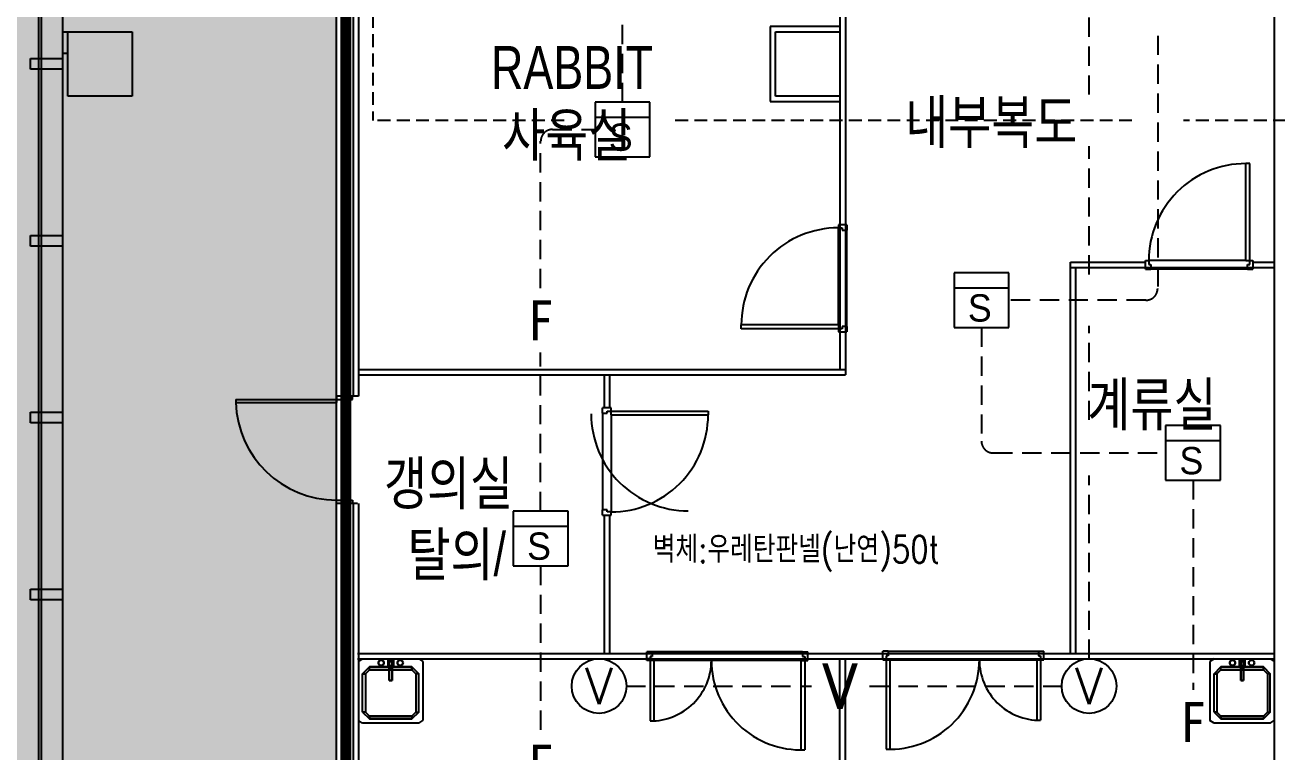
# Model space of a CAD drawing. Header units: millimetres. Extents: x 1710 to 94914, y 1329 to 63037.
# Drawn here: x 59281 to 70956, y 12674 to 19457 of the extents above; entities that cross this region are included whole.
import ezdxf
from ezdxf.enums import TextEntityAlignment as Align

# ---------------------------------------------------------------- set-up
doc = ezdxf.new("R2010")
doc.units = ezdxf.units.MM
doc.header["$LTSCALE"] = 120
doc.linetypes.add('HIDDENX2', pattern=[0.75, 0.5, -0.25])
for name, color, linetype in [('5구역', 231, 'Continuous'), ('ARCH', 9, 'Continuous'), ('DET', 2, 'Continuous'), ('DET-S', 2, 'Continuous'), ('fire', 2, 'Continuous'), ('fire-l', 4, 'Continuous'), ('STROBE', 1, 'Continuous'), ('공사제외', 5, 'Continuous'), ('동물실', 9, 'Continuous')]:
    doc.layers.add(name, color=color, linetype=linetype)
doc.styles.add('GHD', font='')
doc.styles.add('ghs', font='')
doc.styles.add('SIMPLEX', font='SIMPLEX.shx', dxfattribs={"bigfont": 'whgtxt.shx'})
doc.styles.get("Standard").update_dxf_attribs({"font": 'SIMPLEX.shx'})
doc.styles.add('SUKWOO', font='malgun.ttf')
doc.styles.add('돋움', font='')
doc.styles.get('GHD').set_extended_font_data('Dotum')
doc.styles.get('ghs').set_extended_font_data('Dotum')
doc.styles.get('돋움').set_extended_font_data('DotumChe')

# ---------------------------------------------------------------- blocks, each defined once
blk = doc.blocks.new('SINK')
at = {"layer": '동물실'}
for p, q in [((0, 262), (25, 300)), ((0, 262), (0, -262)), ((25, 300), (575, 300)), ((76, 198), (140, 262)), ((140, 262), (76, 198)), ((140, 236), (102, 198)), ((102, 198), (140, 236)), ((498, 262), (140, 262)), ((140, 262), (140, 236)), ((498, 262), (140, 262)), ((140, 236), (140, 262)), ((140, 236), (498, 236)), ((140, 236), (498, 236)), ((498, 262), (562, 198)), ((498, 236), (498, 262)), ((498, 262), (562, 198)), ((498, 236), (498, 262)), ((498, 236), (536, 198)), ((536, 198), (498, 236)), ((600, 262), (575, 300)), ((600, -262), (600, 262)), ((76, -198), (76, 198)), ((102, 198), (76, 198)), ((76, 198), (76, -198)), ((102, 198), (76, 198)), ((102, 198), (102, -198)), ((102, -198), (102, 198)), ((536, -198), (536, 198)), ((562, 198), (536, 198)), ((536, 198), (536, -198)), ((536, 198), (562, 198)), ((562, 198), (562, -198)), ((562, -198), (562, 198)), ((13, 89), (14, 96)), ((14, 96), (13, 89)), ((13, 89), (14, 96)), ((14, 96), (13, 89)), ((14, 82), (13, 89)), ((13, 89), (14, 82)), ((14, 82), (13, 89)), ((13, 89), (14, 82)), ((25, 13), (13, 25)), ((13, 25), (13, -25)), ((76, 25), (13, 25)), ((25, 13), (13, 25)), ((14, 96), (16, 102)), ((16, 102), (14, 96)), ((14, 96), (16, 102)), ((16, 102), (14, 96)), ((16, 76), (14, 82)), ((14, 82), (16, 76)), ((16, 76), (14, 82)), ((14, 82), (16, 76)), ((16, 102), (20, 107)), ((20, 107), (16, 102)), ((16, 102), (20, 107)), ((20, 107), (16, 102)), ((20, 71), (16, 76)), ((16, 76), (20, 71)), ((20, 71), (16, 76)), ((16, 76), (20, 71)), ((20, 107), (25, 111)), ((25, 111), (20, 107)), ((20, 107), (25, 111)), ((25, 111), (20, 107)), ((25, 67), (20, 71)), ((20, 71), (25, 67)), ((25, 67), (20, 71)), ((20, 71), (25, 67)), ((25, 111), (32, 114)), ((32, 114), (25, 111)), ((25, 111), (32, 114)), ((32, 114), (25, 111)), ((32, 64), (25, 67)), ((25, 67), (32, 64)), ((32, 64), (25, 67)), ((25, 67), (32, 64)), ((25, 13), (25, -13)), ((89, 13), (25, 13)), ((25, 13), (25, -13)), ((25, 13), (64, 13)), ((89, 13), (25, 13)), ((32, 114), (38, 115)), ((38, 115), (32, 114)), ((32, 114), (38, 115)), ((38, 115), (32, 114)), ((38, 64), (32, 64)), ((32, 64), (38, 64)), ((38, 64), (32, 64)), ((32, 64), (38, 64)), ((38, 115), (45, 114)), ((45, 114), (38, 115)), ((38, 115), (45, 114)), ((45, 114), (38, 115)), ((38, 64), (45, 64)), ((45, 64), (38, 64)), ((38, 64), (45, 64)), ((45, 64), (38, 64)), ((45, 114), (51, 111)), ((51, 111), (45, 114)), ((45, 114), (51, 111)), ((51, 111), (45, 114)), ((51, 67), (45, 64)), ((45, 64), (51, 67)), ((51, 67), (45, 64)), ((45, 64), (51, 67)), ((51, 111), (56, 107)), ((56, 107), (51, 111)), ((51, 111), (56, 107)), ((56, 107), (51, 111)), ((56, 71), (51, 67)), ((51, 67), (56, 71)), ((56, 71), (51, 67)), ((51, 67), (56, 71)), ((56, 107), (60, 102)), ((60, 102), (56, 107)), ((56, 107), (60, 102)), ((60, 102), (56, 107)), ((60, 76), (56, 71)), ((56, 71), (60, 76)), ((60, 76), (56, 71)), ((56, 71), (60, 76)), ((60, 102), (63, 96)), ((63, 96), (60, 102)), ((60, 102), (63, 96)), ((63, 96), (60, 102)), ((63, 82), (60, 76)), ((60, 76), (63, 82)), ((63, 82), (60, 76)), ((60, 76), (63, 82)), ((63, 96), (64, 89)), ((64, 89), (63, 96)), ((63, 96), (64, 89)), ((64, 89), (63, 96)), ((64, 89), (63, 82)), ((63, 82), (64, 89)), ((64, 89), (63, 82)), ((63, 82), (64, 89)), ((76, 25), (64, 13)), ((64, 13), (76, 25)), ((64, 13), (64, -13)), ((102, 13), (64, 13)), ((64, 13), (64, -13)), ((102, 13), (64, 13)), ((76, -25), (76, 25)), ((89, 13), (204, 13)), ((89, -13), (89, 13)), ((89, -13), (89, 13)), ((89, 13), (102, 13)), ((102, 13), (89, 13)), ((89, 13), (204, 13)), ((102, 13), (204, 13)), ((102, 13), (102, -13)), ((102, -13), (102, 13)), ((204, 13), (102, 13)), ((204, 13), (204, -13)), ((204, 13), (204, -13)), ((204, -13), (204, 13)), ((204, 13), (204, -13)), ((25, -13), (13, -25)), ((25, -13), (13, -25)), ((13, -25), (76, -25)), ((13, -89), (14, -82)), ((14, -82), (13, -89)), ((13, -89), (14, -82)), ((14, -82), (13, -89)), ((14, -96), (13, -89)), ((13, -89), (14, -96)), ((14, -96), (13, -89)), ((13, -89), (14, -96)), ((14, -82), (16, -76)), ((16, -76), (14, -82)), ((14, -82), (16, -76)), ((16, -76), (14, -82)), ((16, -102), (14, -96)), ((14, -96), (16, -102)), ((16, -102), (14, -96)), ((14, -96), (16, -102)), ((16, -76), (20, -71)), ((20, -71), (16, -76)), ((16, -76), (20, -71)), ((20, -71), (16, -76)), ((20, -107), (16, -102)), ((16, -102), (20, -107)), ((20, -107), (16, -102)), ((16, -102), (20, -107)), ((20, -71), (25, -67)), ((25, -67), (20, -71)), ((20, -71), (25, -67)), ((25, -67), (20, -71)), ((25, -111), (20, -107)), ((20, -107), (25, -111)), ((25, -111), (20, -107)), ((20, -107), (25, -111)), ((25, -13), (89, -13)), ((25, -13), (64, -13)), ((89, -13), (25, -13)), ((25, -67), (32, -64)), ((32, -64), (25, -67)), ((25, -67), (32, -64)), ((32, -64), (25, -67)), ((32, -114), (25, -111)), ((25, -111), (32, -114)), ((32, -114), (25, -111)), ((25, -111), (32, -114)), ((32, -64), (38, -64)), ((38, -64), (32, -64)), ((32, -64), (38, -64)), ((38, -64), (32, -64)), ((38, -115), (32, -114)), ((32, -114), (38, -115)), ((38, -115), (32, -114)), ((32, -114), (38, -115)), ((38, -64), (45, -64)), ((45, -64), (38, -64)), ((38, -64), (45, -64)), ((45, -64), (38, -64)), ((45, -114), (38, -115)), ((38, -115), (45, -114)), ((45, -114), (38, -115)), ((38, -115), (45, -114)), ((45, -64), (51, -67)), ((51, -67), (45, -64)), ((45, -64), (51, -67)), ((51, -67), (45, -64)), ((51, -111), (45, -114)), ((45, -114), (51, -111)), ((51, -111), (45, -114)), ((45, -114), (51, -111)), ((51, -67), (56, -71)), ((56, -71), (51, -67)), ((51, -67), (56, -71)), ((56, -71), (51, -67)), ((56, -107), (51, -111)), ((51, -111), (56, -107)), ((56, -107), (51, -111)), ((51, -111), (56, -107)), ((56, -71), (60, -76)), ((60, -76), (56, -71)), ((56, -71), (60, -76)), ((60, -76), (56, -71)), ((60, -102), (56, -107)), ((56, -107), (60, -102)), ((60, -102), (56, -107)), ((56, -107), (60, -102)), ((60, -76), (63, -82)), ((63, -82), (60, -76)), ((60, -76), (63, -82)), ((63, -82), (60, -76)), ((63, -96), (60, -102)), ((60, -102), (63, -96)), ((63, -96), (60, -102)), ((60, -102), (63, -96)), ((63, -82), (64, -89)), ((63, -82), (64, -89)), ((64, -89), (63, -82)), ((63, -82), (64, -89)), ((64, -89), (63, -96)), ((63, -96), (64, -89)), ((64, -89), (63, -96)), ((63, -96), (64, -89)), ((64, -13), (76, -25)), ((76, -25), (64, -13)), ((64, -13), (102, -13)), ((64, -13), (102, -13)), ((204, -13), (89, -13)), ((102, -13), (89, -13)), ((89, -13), (204, -13)), ((102, -13), (89, -13)), ((204, -13), (102, -13)), ((204, -13), (102, -13)), ((140, -262), (76, -198)), ((76, -198), (102, -198)), ((76, -198), (140, -262)), ((102, -198), (76, -198)), ((102, -198), (140, -236)), ((140, -236), (102, -198)), ((562, -198), (498, -262)), ((498, -236), (536, -198)), ((498, -262), (562, -198)), ((536, -198), (498, -236)), ((536, -198), (562, -198)), ((536, -198), (562, -198)), ((0, -262), (25, -300)), ((25, -300), (575, -300)), ((140, -236), (498, -236)), ((140, -262), (140, -236)), ((140, -236), (498, -236)), ((140, -262), (140, -236)), ((498, -262), (140, -262)), ((498, -262), (140, -262)), ((498, -236), (498, -262)), ((498, -236), (498, -262)), ((600, -262), (575, -300))]:
    blk.add_line(p, q, dxfattribs=at)
blk = doc.blocks.new('e-01')
at = {"layer": 'DET'}
for p, q in [((1.5, 1.5), (-1.5, 1.5)), ((-1.5, 1.5), (-1.5, -1.5)), ((1.5, -1.5), (1.5, 1.5)), ((1.5, 0.66), (-1.5, 0.66))]:
    blk.add_line(p, q, dxfattribs=at)
at = {"layer": 'DET-S'}
blk.add_line((-1.5, -1.5), (1.5, -1.5), dxfattribs=at)
at = {"layer": 'DET', "color": 1, "style": 'ghs'}
blk.add_text('S', height=1.5, dxfattribs=at).set_placement((-0.745, -1.172))
blk = doc.blocks.new('e-07')
at = {"layer": 'fire'}
blk.add_circle((0, 1.5), 1.5, dxfattribs=at)
at = {"layer": 'STROBE'}
blk.add_line((0, 3), (0, 2.99), dxfattribs=at)
at = {"layer": 'fire', "color": 1}
blk.add_text('V', height=2, dxfattribs=at).set_placement((0, 1.5), align=Align.MIDDLE)

msp = doc.modelspace()

# ---------------------------------------------------------------- hatches: boundary and pattern name
at = {"layer": '공사제외', "linetype": 'Continuous'}
msp.add_hatch(color=253, dxfattribs=at).paths.add_polyline_path([(62181.3, 21344.2), (59407.3, 21344.2), (59407.3, 27466.1), (57559.8, 27132.4), (57559.9, 8802), (62181.3, 8802)])

# ---------------------------------------------------------------- linework, layer by layer
at = {"layer": '5구역', "linetype": 'Continuous', "const_width": 100, "elevation": 0}
msp.add_lwpolyline([(62781.3, 21444.2), (62781.3, 24501.6), (71134.5, 24504.2), (71134.5, 8794.3), (62272.8, 8794.3), (62272.8, 21444.2), (62781.3, 21444.2)], dxfattribs=at)
at = {"layer": 'ARCH', "color": 9}
for p, q in [((59631.3, 27341.6, 0), (59631.3, 6503.9, 0)), ((59631.3, 27341.6, 0), (59631.3, 6503.9, 0)), ((59407.3, 27292.8, 0), (59407.3, 6503.9, 0)), ((59407.3, 27292.8, 0), (59407.3, 6503.9, 0)), ((59431.3, 27298, 0), (59431.3, 6503.9, 0)), ((59431.3, 27298, 0), (59431.3, 6503.9, 0)), ((70931.3, 24504.2, 0), (70931.3, 8894.3, 0)), ((62181.3, 21344.2, 0), (62181.3, 15994.2, 0)), ((62341.3, 21284.2, 0), (62341.3, 15994.2, 0)), ((62391.3, 21234.2, 0), (62391.3, 15994.2, 0)), ((66881.3, 21234.2, 0), (66881.3, 19394.2, 0)), ((66931.3, 21234.2, 0), (66931.3, 19394.2, 0)), ((59631.3, 19394.2, 0), (59681.3, 19394.2, 0)), ((59681.3, 19394.2, 0), (60281.3, 19394.2, 0)), ((59681.3, 18794.2, 0), (59681.3, 19394.2, 0)), ((60281.3, 19394.2, 0), (60281.3, 18794.2, 0)), ((66881.3, 19444.2, 0), (66231.3, 19444.2, 0)), ((66231.3, 19444.2, 0), (66231.3, 18744.2, 0)), ((66281.3, 19394.2, 0), (66881.3, 19394.2, 0)), ((66281.3, 18794.2, 0), (66281.3, 19394.2, 0)), ((66281.3, 19394.2, 0), (66881.3, 19394.2, 0)), ((66281.3, 18794.2, 0), (66281.3, 19394.2, 0)), ((66881.3, 19394.2, 0), (66881.3, 18794.2, 0)), ((66881.3, 19394.2, 0), (66881.3, 18794.2, 0)), ((66931.3, 19394.2, 0), (66931.3, 16194.2, 0)), ((59631.3, 19194.2, 0), (59681.3, 19194.2, 0)), ((59331.3, 19044.1, 0), (59331.3, 19144.1, 0)), ((59331.3, 19144.1, 0), (59631.3, 19144.1, 0)), ((59631.3, 19044.1, 0), (59331.3, 19044.1, 0)), ((59631.3, 19144.1, 0), (59631.3, 19044.1, 0)), ((60281.3, 18794.2, 0), (59681.3, 18794.2, 0)), ((66231.3, 18744.2, 0), (66881.3, 18744.2, 0)), ((66881.3, 18794.2, 0), (66281.3, 18794.2, 0)), ((66881.3, 18794.2, 0), (66281.3, 18794.2, 0)), ((66881.3, 18794.2, 0), (66881.3, 16244.2, 0)), ((70666.7, 17259.2, 0), (70666.7, 18164.5, 0)), ((70702, 18164.5, 0), (70666.7, 18164.5, 0)), ((70702, 17259.2, 0), (70702, 18164.5, 0)), ((66866.3, 17594, 0), (66866.3, 17564.6, 0)), ((66946.3, 17594, 0), (66866.3, 17594, 0)), ((66866.3, 17564.6, 0), (66902.2, 17564.6, 0)), ((66866.3, 16658.6, 0), (66866.3, 17564.6, 0)), ((66931.3, 17594, 0), (66881.3, 17594, 0)), ((66902.2, 17564.6, 0), (66902.2, 17544.1, 0)), ((66902.2, 17564.6, 0), (66902.2, 17544.1, 0)), ((66902.2, 17544.1, 0), (66946.3, 17544.1, 0)), ((66946.3, 17594, 0), (66946.3, 17544.1, 0)), ((66946.3, 16643.9, 0), (66946.3, 17544.1, 0)), ((59331.3, 17394.1, 0), (59331.3, 17494.1, 0)), ((59331.3, 17494.1, 0), (59631.3, 17494.1, 0)), ((59631.3, 17494.1, 0), (59631.3, 17394.1, 0)), ((59631.3, 17394.1, 0), (59331.3, 17394.1, 0)), ((69031.3, 17244.2, 0), (69731.3, 17244.2, 0)), ((69031.3, 13594.2, 0), (69031.3, 17244.2, 0)), ((69031.3, 17194.2, 0), (70931.3, 17194.2, 0)), ((69081.3, 13594.2, 0), (69081.3, 17194.2, 0)), ((69731.3, 17259.2, 0), (69760.7, 17259.2, 0)), ((69731.3, 17179.2, 0), (69731.3, 17259.2, 0)), ((69731.3, 17194.2, 0), (69731.3, 17244.2, 0)), ((69731.3, 17179.2, 0), (69781.2, 17179.2, 0)), ((69760.7, 17259.2, 0), (69760.7, 17223.3, 0)), ((70666.7, 17259.2, 0), (69760.7, 17259.2, 0)), ((69760.7, 17223.3, 0), (69781.2, 17223.3, 0)), ((69760.7, 17223.3, 0), (69781.2, 17223.3, 0)), ((69781.2, 17223.3, 0), (69781.2, 17179.2, 0)), ((70681.5, 17179.2, 0), (69781.2, 17179.2, 0)), ((70666.7, 17259.2, 0), (70702, 17259.2, 0)), ((70681.5, 17223.3, 0), (70702, 17223.3, 0)), ((70681.5, 17179.2, 0), (70681.5, 17223.3, 0)), ((70681.5, 17179.2, 0), (70731.3, 17179.2, 0)), ((70702, 17259.2, 0), (70731.3, 17259.2, 0)), ((70702, 17223.3, 0), (70702, 17259.2, 0)), ((70731.3, 17259.2, 0), (70731.3, 17179.2, 0)), ((70731.3, 17244.2, 0), (70931.3, 17244.2, 0)), ((70731.3, 17244.2, 0), (70731.3, 17194.2, 0)), ((70731.3, 17244.2, 0), (70731.3, 17194.2, 0)), ((66866.3, 16658.6, 0), (65961.1, 16658.6, 0)), ((65961.1, 16623.4, 0), (65961.1, 16658.6, 0)), ((66866.3, 16623.4, 0), (65961.1, 16623.4, 0)), ((66866.3, 16658.6, 0), (66866.3, 16623.4, 0)), ((66866.3, 16623.4, 0), (66866.3, 16594, 0)), ((66902.2, 16623.4, 0), (66866.3, 16623.4, 0)), ((66866.3, 16594, 0), (66946.3, 16594, 0)), ((66881.3, 16595, 0), (66881.3, 16244.2, 0)), ((66881.3, 16594, 0), (66931.3, 16594, 0)), ((66881.3, 16594, 0), (66931.3, 16594, 0)), ((66902.2, 16643.9, 0), (66902.2, 16623.4, 0)), ((66946.3, 16643.9, 0), (66902.2, 16643.9, 0)), ((66946.3, 16643.9, 0), (66946.3, 16594, 0)), ((62391.3, 16244.2, 0), (66931.3, 16244.2, 0)), ((62391.3, 16194.2, 0), (64681.3, 16194.2, 0)), ((64681.3, 16194.2, 0), (66931.3, 16194.2, 0)), ((64681.3, 16194.2, 0), (64681.3, 15884.2, 0)), ((64731.3, 16194.2, 0), (64731.3, 15884.2, 0)), ((61246.3, 15964.2, 0), (62186.3, 15964.2, 0)), ((61246.3, 15964.2, 0), (61246.3, 15934.2, 0)), ((61246.3, 15934.2, 0), (62186.3, 15934.2, 0)), ((62341.3, 15994.2, 0), (62181.3, 15994.2, 0)), ((62336.3, 15994.2, 0), (62186.3, 15994.2, 0)), ((62186.3, 15994.2, 0), (62186.3, 15964.2, 0)), ((62186.3, 15964.2, 0), (62186.3, 15934.2, 0)), ((62186.3, 15964.2, 0), (62231.3, 15964.2, 0)), ((62231.3, 15964.2, 0), (62231.3, 15949.2, 0)), ((62231.3, 15949.2, 0), (62291.3, 15949.2, 0)), ((62291.3, 15949.2, 0), (62291.3, 15964.2, 0)), ((62291.3, 15964.2, 0), (62336.3, 15964.2, 0)), ((62336.3, 15964.2, 0), (62336.3, 15994.2, 0)), ((62391.3, 15994.2, 0), (62341.3, 15994.2, 0)), ((64746.3, 15884.2, 0), (64666.3, 15884.2, 0)), ((64666.3, 15834.3, 0), (64666.3, 15884.2, 0)), ((64731.3, 15884.2, 0), (64681.3, 15884.2, 0)), ((64731.3, 15884.2, 0), (64681.3, 15884.2, 0)), ((64746.3, 15854.8, 0), (64746.3, 15884.2, 0)), ((59331.3, 15744.1, 0), (59331.3, 15844.1, 0)), ((59331.3, 15844.1, 0), (59631.3, 15844.1, 0)), ((59631.3, 15844.1, 0), (59631.3, 15744.1, 0)), ((64666.3, 15834.3, 0), (64710.5, 15834.3, 0)), ((64666.3, 15834.3, 0), (64666.3, 14934.1, 0)), ((64710.5, 15854.8, 0), (64746.3, 15854.8, 0)), ((64710.5, 15834.3, 0), (64710.5, 15854.8, 0)), ((64746.3, 15854.8, 0), (65651.6, 15854.8, 0)), ((64746.3, 15819.6, 0), (64746.3, 15854.8, 0)), ((64746.3, 15819.6, 0), (65651.6, 15819.6, 0)), ((64746.3, 15819.6, 0), (64746.3, 14913.6, 0)), ((65651.6, 15854.8, 0), (65651.6, 15819.6, 0)), ((59631.3, 15744.1, 0), (59331.3, 15744.1, 0)), ((62181.3, 14994.2, 0), (62181.3, 9094.3, 0)), ((62381.3, 14994.2, 0), (62181.3, 14994.2, 0)), ((62186.3, 14994.2, 0), (62186.3, 15024.2, 0)), ((62186.3, 15024.2, 0), (62231.3, 15024.2, 0)), ((62336.3, 14994.2, 0), (62186.3, 14994.2, 0)), ((62231.3, 15024.2, 0), (62231.3, 15039.2, 0)), ((62231.3, 15039.2, 0), (62291.3, 15039.2, 0)), ((62291.3, 15039.2, 0), (62291.3, 15024.2, 0)), ((62291.3, 15024.2, 0), (62336.3, 15024.2, 0)), ((62336.3, 15024.2, 0), (62336.3, 14994.2, 0)), ((62341.3, 14994.2, 0), (62341.3, 9094.3, 0)), ((62391.3, 14994.2, 0), (62391.3, 9094.3, 0)), ((64710.5, 14934.1, 0), (64666.3, 14934.1, 0)), ((64666.3, 14884.2, 0), (64666.3, 14934.1, 0)), ((64666.3, 14884.2, 0), (64746.3, 14884.2, 0)), ((64681.3, 14884.2, 0), (64681.3, 13594.2, 0)), ((64681.3, 14884.2, 0), (64731.3, 14884.2, 0)), ((64710.5, 14913.6, 0), (64710.5, 14934.1, 0)), ((64710.5, 14913.6, 0), (64710.5, 14934.1, 0)), ((64746.3, 14913.6, 0), (64710.5, 14913.6, 0)), ((64731.3, 14884.2, 0), (64731.3, 13594.2, 0)), ((64746.3, 14884.2, 0), (64746.3, 14913.6, 0)), ((59331.3, 14094.1, 0), (59331.3, 14194.1, 0)), ((59331.3, 14194.1, 0), (59631.3, 14194.1, 0)), ((59631.3, 14194.1, 0), (59631.3, 14094.1, 0)), ((59631.3, 14094.1, 0), (59331.3, 14094.1, 0)), ((62381.3, 13594.2, 0), (70931.3, 13594.2, 0)), ((62381.3, 13544.2, 0), (70931.3, 13544.2, 0)), ((65081.3, 13529.2, 0), (65081.3, 13609.2, 0)), ((65131.2, 13609.2, 0), (65081.3, 13609.2, 0)), ((65081.3, 13529.2, 0), (65081.3, 13609.2, 0)), ((65131.2, 13544.2, 0), (65081.3, 13544.2, 0)), ((65110.7, 13565.1, 0), (65110.7, 13529.2, 0)), ((65131.2, 13565.1, 0), (65110.7, 13565.1, 0)), ((65131.2, 13609.2, 0), (65131.2, 13565.1, 0)), ((66531.5, 13609.2, 0), (65131.2, 13609.2, 0)), ((66531.5, 13609.2, 0), (66581.3, 13609.2, 0)), ((66531.5, 13609.2, 0), (66531.5, 13565.1, 0)), ((66531.5, 13565.1, 0), (66552, 13565.1, 0)), ((66531.5, 13544.2, 0), (66581.3, 13544.2, 0)), ((66552, 13565.1, 0), (66552, 13529.2, 0)), ((66581.3, 13529.2, 0), (66581.3, 13609.2, 0)), ((66881.3, 9094.3, 0), (66881.3, 13544.2, 0)), ((66931.3, 9094.3, 0), (66931.3, 13544.2, 0)), ((67331.2, 13614.7, 0), (67281.3, 13614.7, 0)), ((67281.3, 13534.7, 0), (67281.3, 13614.7, 0)), ((67331.2, 13570.5, 0), (67310.7, 13570.5, 0)), ((67310.7, 13570.5, 0), (67310.7, 13534.7, 0)), ((67331.2, 13614.7, 0), (67331.2, 13570.5, 0)), ((67331.2, 13614.7, 0), (68731.5, 13614.7, 0)), ((68731.5, 13614.7, 0), (68731.5, 13570.5, 0)), ((68731.5, 13614.7, 0), (68781.3, 13614.7, 0)), ((68731.5, 13570.5, 0), (68752, 13570.5, 0)), ((68752, 13570.5, 0), (68752, 13534.7, 0)), ((68781.3, 13534.7, 0), (68781.3, 13614.7, 0)), ((68781.3, 13534.7, 0), (68781.3, 13614.7, 0)), ((65110.7, 13529.2, 0), (65081.3, 13529.2, 0)), ((66581.3, 13529.2, 0), (65081.3, 13529.2, 0)), ((65110.7, 13529.2, 0), (65110.7, 12964.2, 0)), ((65146, 13529.2, 0), (65110.7, 13529.2, 0)), ((65146, 13529.2, 0), (65146, 12965, 0)), ((66516.7, 13529.2, 0), (66552, 13529.2, 0)), ((66516.7, 13529.2, 0), (66516.7, 12694.2, 0)), ((66552, 13529.2, 0), (66552, 12694.9, 0)), ((66552, 13529.2, 0), (66581.3, 13529.2, 0)), ((67310.7, 13534.7, 0), (67281.3, 13534.7, 0)), ((67281.3, 13534.7, 0), (68781.3, 13534.7, 0)), ((67346, 13534.7, 0), (67310.7, 13534.7, 0)), ((67310.7, 13534.7, 0), (67310.7, 12700.4, 0)), ((67346, 13534.7, 0), (67346, 12699.6, 0)), ((68716.7, 13534.7, 0), (68716.7, 12970.4, 0)), ((68716.7, 13534.7, 0), (68752, 13534.7, 0)), ((68752, 13534.7, 0), (68781.3, 13534.7, 0)), ((68752, 13534.7, 0), (68752, 12969.7, 0))]:
    msp.add_line(p, q, dxfattribs=at)
for centre, radius, start, end in [((70665.4, 17259.8, 0), 904.7, 89.91508, 180.03615), ((66865.8, 16660, 0), 904.7, 89.96385, 180.08492), ((62186.3, 15964.2, 0), 940, 181.8271, 270), ((65465.4, 15828.6, 0), 904.7, 179.96385, 270.08492), ((64746.9, 15818.3, 0), 904.7, 269.96385, 0.08492), ((65116.7, 13529.2, 0), 565, 269.39154, 0), ((66516.7, 13529.2, 0), 835, 180, 272.41909), ((67346, 13534.7, 0), 835, 267.58091, 0), ((68746, 13534.7, 0), 565, 180, 270.60846)]:
    msp.add_arc(centre, radius, start, end, dxfattribs=at)
at = {"layer": 'fire-l', "color": 6, "linetype": 'HIDDENX2', "ltscale": 2}
for p, q in [((62526.3, 22971.6, 0), (62526.3, 18567.5, 0)), ((64308.3, 18567.5, 0), (62526.3, 18567.5, 0)), ((69604, 18567.5, 0), (65327.1, 18567.5, 0)), ((74281.3, 18567.5, 0), (70084, 18567.5, 0))]:
    msp.add_line(p, q, dxfattribs=at)
at = {"layer": 'fire-l', "color": 3, "linetype": 'HIDDENX2', "ltscale": 3}
for p, q in [((69204.1, 18807.5, 0), (69204.1, 19902.7, 0)), ((69204.1, 17129.5, 0), (69204.1, 18327.5, 0)), ((69204.1, 15772.1, 0), (69204.1, 16649.5, 0)), ((69204.1, 13542.5, 0), (69204.1, 15252.7, 0)), ((64889.1, 13289.2, 0), (66615.5, 13289.2, 0)), ((67157.1, 13289.2, 0), (68949.1, 13289.2, 0))]:
    msp.add_line(p, q, dxfattribs=at)
at = {"layer": 'fire-l', "linetype": 'HIDDENX2', "ltscale": 3, "elevation": 0}
for points in [[(64851.8, 18737.7), (64851.8, 20409.5)], [(64089.9, 14921.8), (64089.9, 16402.2)], [(70173.4, 15209.5), (70173.4, 13254.6)], [(64089.9, 14411.8), (64089.9, 12855.7)]]:
    msp.add_lwpolyline(points, dxfattribs=at)
for points in [[(69844, 19357.9), (69844, 16999.5, -0.4142136), (69734, 16889.5), (68455.3, 16889.5)], [(64089.9, 17002.2), (64089.9, 18372.7, -0.4142136), (64199.9, 18482.7), (64596.8, 18482.7)], [(68200.3, 16634.5), (68200.3, 15574.6, 0.4142136), (68310.3, 15464.5), (69918.4, 15464.5)]]:
    msp.add_lwpolyline(points, format="xyb", dxfattribs=at)
at = {"layer": '공사제외', "linetype": 'Continuous', "elevation": 0}
msp.add_lwpolyline([(59407.3, 21344.2), (62181.3, 21344.2), (62181.3, 8802), (57559.9, 8802), (57559.8, 27132.4), (59407.3, 27466.1), (59407.3, 21344.2)], dxfattribs=at)

# ---------------------------------------------------------------- block references
at = {"layer": 'ARCH', "color": 9, "xscale": -1, "rotation": 90}
for p in [(62691.3, 13544.2, 0), (70631.3, 13544.2, 0)]:
    msp.add_blockref('SINK', p, dxfattribs=at)
at = {"layer": 'fire-l', "xscale": 170, "yscale": 170, "zscale": 170}
for name, p in [('e-01', (64851.8, 18482.7, 0)), ('e-01', (68200.3, 16889.5, 0)), ('e-01', (70173.4, 15464.5, 0)), ('e-01', (64089.9, 14666.8, 0)), ('e-07', (64634.1, 13034.2, 0)), ('e-07', (69204.1, 13034.2, 0))]:
    msp.add_blockref(name, p, dxfattribs=at)

# ---------------------------------------------------------------- texts
at = {"layer": 'ARCH', "color": 9, "width": 0.8}
for s, height, style, p in [('RABBIT', 400, 'GHD', (63626.5, 18861.3, 0)), ('내부복도', 400, 'GHD', (67488.6, 18353.4, 0)), ('사육실', 400, 'GHD', (63730.8, 18233, 0)), ('계류실', 400, 'GHD', (69188.6, 15718.3, 0)), ('갱의실', 400, 'GHD', (62628.1, 14982.6, 0)), ('탈의/', 400, 'GHD', (62847.4, 14319.9, 0)), ('벽체:우레탄판넬(난연)50t', 250, 'SIMPLEX', (65135.3, 14440.7, 0))]:
    msp.add_text(s, height=height, dxfattribs=dict(at, style=style)).set_placement(p)
at = {"layer": 'fire', "linetype": 'HIDDENX2', "ltscale": 2, "style": '돋움'}
for p in [(64089.9, 16702.2, 0), (70173.4, 12954.6, 0), (64089.9, 12555.7, 0)]:
    msp.add_text('F', height=375, dxfattribs=at).set_placement(p, align=Align.MIDDLE)
at = {"layer": 'STROBE', "style": 'SUKWOO'}
msp.add_text('V', height=425, dxfattribs=at).set_placement((66881.3, 13289.2, 0), align=Align.MIDDLE)

doc.saveas('drawing.dxf')
